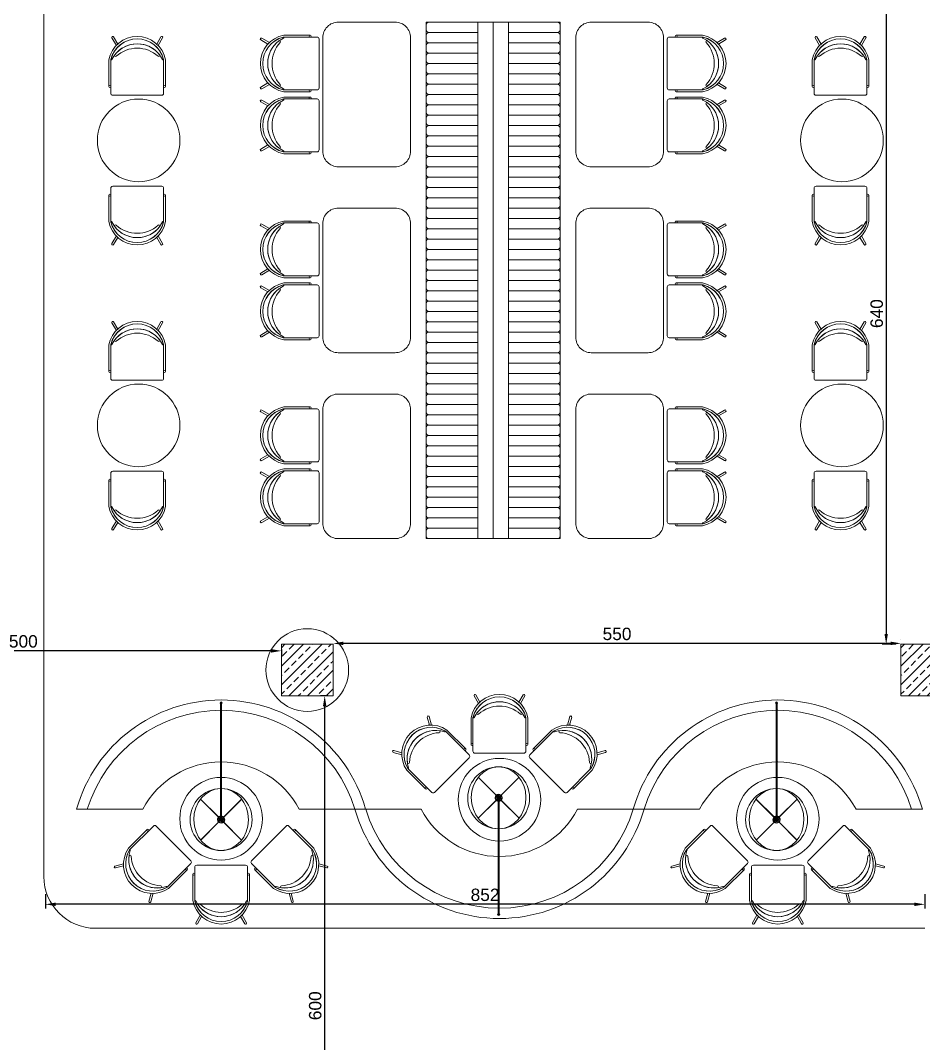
# Model space of a CAD drawing. Header units: millimetres. Extents: x 7998 to 72132, y -12523 to 5591.
# Drawn here: x 65615 to 66490, y -8906 to -7916 of the extents above; entities that cross this region are included whole.
import ezdxf

# ---------------------------------------------------------------- set-up
doc = ezdxf.new("R2010")
doc.units = ezdxf.units.MM
doc.layers.add('Xray_Column Scan', color=7, linetype='Continuous', lineweight=13, true_color=0x525252)
for name, color, linetype, lineweight in [('Xray_Concrete Arme Column', 8, 'Continuous', 35), ('Xray_Furniture Temporary', 23, 'Continuous', 15), ('Xray_Slab', 165, 'Continuous', 15)]:
    doc.layers.add(name, color=color, linetype=linetype, lineweight=lineweight)
doc.styles.get("Standard").update_dxf_attribs({"font": 'arial.ttf'})
doc.dimstyles.new('IC OLCU', dxfattribs={"dimtxt": 12, "dimasz": 10, "dimexe": 4, "dimexo": 5, "dimgap": 3, "dimtad": 1, "dimdec": 0, "dimtxsty": 'Standard', "dimcen": 5, "dimdle": 10, "dimclrd": 154, "dimclre": 154, "dimclrt": 151, "dimadec": 0, "dimazin": 0, "dimtfac": 1, "dimtdec": 0, "dimtmove": 0, "dimatfit": 3, "dimfxl": 1, "dimarcsym": 0})

# ---------------------------------------------------------------- blocks, each defined once
blk = doc.blocks.new('SANDALYEÜ')
at = {"layer": 'Xray_Furniture Temporary'}
for p, q in [((55232.1, 5077.6), (55182.1, 5077.6)), ((55180.1, 5075.6), (55180.1, 5041.3)), ((55234.1, 5075.6), (55234.1, 5041.3))]:
    blk.add_line(p, q, dxfattribs=at)
for points in [[(55178.1, 5068.6), (55178.1, 5041.6, 0.827586), (55236.1, 5041.6), (55236.1, 5068.6)], [(55185.8, 5026.8), (55181.3, 5019, 1), (55183, 5018), (55187.2, 5025.4)], [(55228.5, 5026.8), (55233, 5019, -1), (55231.3, 5018), (55227, 5025.4)]]:
    blk.add_lwpolyline(points, format="xyb", dxfattribs=at)
for points in [[(55234.1, 5041, 0.898684), (55233.1, 5041.2, -0.619296), (55181.2, 5041.2, 0.898684), (55180.2, 5041, 0.775257)], [(55185.7, 5037.8, 0.913533), (55184.2, 5036.4, 0.490973), (55230.1, 5036.4, 0.913533), (55228.6, 5037.8, -0.383369)]]:
    blk.add_lwpolyline(points, format="xyb", close=True, dxfattribs=at)
for centre in [(55179.1, 5068.6), (55235.1, 5068.6)]:
    blk.add_circle(centre, 1, dxfattribs=at)
for centre, radius, start, end in [((55182.1, 5075.6), 2, 90, 180), ((55232.1, 5075.6), 2, 0, 90), ((55207.1, 5047.9), 27.8, 193.7703, 346.2297)]:
    blk.add_arc(centre, radius, start, end, dxfattribs=at)
blk = doc.blocks.new('*D2714')
at = {"color": 154, "lineweight": -2, "transparency": 16777216}
for p, q in [((65639.38, -8761.74), (65639.38, -8775.71)), ((66491.01, -8761.97), (66491.01, -8775.71)), ((66481.01, -8771.71), (65649.38, -8771.71))]:
    blk.add_line(p, q, dxfattribs=at)
at = {"color": 154, "transparency": 16777216}
for points in [[(65649.38, -8770.05), (65649.38, -8773.38), (65639.38, -8771.71)], [(66481.01, -8770.05), (66481.01, -8773.38), (66491.01, -8771.71)]]:
    blk.add_solid(points, dxfattribs=at)
at = {"layer": 'Defpoints', "color": 0, "transparency": 16777216}
for p in [(65639.38, -8756.74), (66491.01, -8756.97), (65639.38, -8771.71)]:
    blk.add_point(p, dxfattribs=at)
at = {"color": 151, "lineweight": 0, "transparency": 16777216, "insert": (66065.2, -8762.59), "char_height": 12, "attachment_point": 5}
blk.add_mtext('852', dxfattribs=at)
blk = doc.blocks.new('*D2718')
at = {"color": 154, "lineweight": -2, "transparency": 16777216}
for p, q in [((66463.01, -7879.87), (66449.67, -7879.87)), ((66453.67, -7889.87), (66453.67, -8509.9)), ((66463.01, -8519.9), (66449.67, -8519.9))]:
    blk.add_line(p, q, dxfattribs=at)
at = {"color": 154, "transparency": 16777216}
for points in [[(66452.01, -7889.87), (66455.34, -7889.87), (66453.67, -7879.87)], [(66452.01, -8509.9), (66455.34, -8509.9), (66453.67, -8519.9)]]:
    blk.add_solid(points, dxfattribs=at)
at = {"layer": 'Defpoints', "color": 0, "transparency": 16777216}
for p in [(66468.01, -7879.87), (66453.67, -8519.9), (66468.01, -8519.9)]:
    blk.add_point(p, dxfattribs=at)
at = {"color": 151, "lineweight": 0, "transparency": 16777216, "insert": (66444.55, -8199.89), "char_height": 12, "attachment_point": 5, "rotation": 90}
blk.add_mtext('640', dxfattribs=at)
blk = doc.blocks.new('*D2719')
at = {"color": 154, "lineweight": -2, "transparency": 16777216}
for p, q in [((65918.01, -8514.9), (65918.01, -8515.13)), ((66468.01, -8514.9), (66468.01, -8515.13)), ((66458.01, -8519.13), (65928.01, -8519.13))]:
    blk.add_line(p, q, dxfattribs=at)
at = {"color": 154, "transparency": 16777216}
for points in [[(65928.01, -8517.46), (65928.01, -8520.8), (65918.01, -8519.13)], [(66458.01, -8517.46), (66458.01, -8520.8), (66468.01, -8519.13)]]:
    blk.add_solid(points, dxfattribs=at)
at = {"layer": 'Defpoints', "color": 0, "transparency": 16777216}
for p in [(65918.01, -8519.13), (65918.01, -8519.9), (66468.01, -8519.9)]:
    blk.add_point(p, dxfattribs=at)
at = {"color": 151, "lineweight": 0, "transparency": 16777216, "insert": (66193.01, -8510), "char_height": 12, "attachment_point": 5}
blk.add_mtext('550', dxfattribs=at)
blk = doc.blocks.new('*D2720')
at = {"color": 154, "lineweight": -2, "transparency": 16777216}
for p, q in [((65368.01, -8524.9), (65368.01, -8530.33)), ((65858.01, -8526.33), (65378.01, -8526.33)), ((65868.01, -8524.9), (65868.01, -8530.33))]:
    blk.add_line(p, q, dxfattribs=at)
at = {"color": 154, "transparency": 16777216}
for points in [[(65378.01, -8524.67), (65378.01, -8528), (65368.01, -8526.33)], [(65858.01, -8524.67), (65858.01, -8528), (65868.01, -8526.33)]]:
    blk.add_solid(points, dxfattribs=at)
at = {"layer": 'Defpoints', "color": 0, "transparency": 16777216}
for p in [(65368.01, -8519.9), (65368.01, -8526.33), (65868.01, -8519.9)]:
    blk.add_point(p, dxfattribs=at)
at = {"color": 151, "lineweight": 0, "transparency": 16777216, "insert": (65618.01, -8517.21), "char_height": 12, "attachment_point": 5}
blk.add_mtext('500', dxfattribs=at)
blk = doc.blocks.new('*D2721')
at = {"color": 154, "lineweight": -2, "transparency": 16777216}
for p, q in [((65913.01, -8569.9), (65905.87, -8569.9)), ((65909.87, -9159.9), (65909.87, -8579.9)), ((65913.01, -9169.9), (65905.87, -9169.9))]:
    blk.add_line(p, q, dxfattribs=at)
at = {"color": 154, "transparency": 16777216}
for points in [[(65908.2, -8579.9), (65911.54, -8579.9), (65909.87, -8569.9)], [(65908.2, -9159.9), (65911.54, -9159.9), (65909.87, -9169.9)]]:
    blk.add_solid(points, dxfattribs=at)
at = {"layer": 'Defpoints', "color": 0, "transparency": 16777216}
for p in [(65909.87, -8569.9), (65918.01, -8569.9), (65918.01, -9169.9)]:
    blk.add_point(p, dxfattribs=at)
at = {"color": 151, "lineweight": 0, "transparency": 16777216, "insert": (65900.74, -8869.9), "char_height": 12, "attachment_point": 5, "rotation": 90}
blk.add_mtext('600', dxfattribs=at)

msp = doc.modelspace()

# ---------------------------------------------------------------- hatches: boundary and pattern name
at = {"layer": 'Xray_Column Scan', "linetype": 'Continuous', "lineweight": 0}
h = msp.add_hatch(dxfattribs=at)
h.set_pattern_fill('ANSI33', color=256, scale=2)
h.set_pattern_definition([(45, (55633.489, -20356.314), (-8.980256, 8.980256), []), (45, (55642.469, -20356.314), (-8.980256, 8.980256), [6.35, -3.175])])
h.paths.add_polyline_path([(65868.01, -8569.9), (65868.01, -8519.9), (65918.01, -8519.9), (65918.01, -8569.9)])
h = msp.add_hatch(dxfattribs=at)
h.set_pattern_fill('ANSI33', color=256, scale=2)
h.set_pattern_definition([(45, (56233.489, -20356.314), (-8.980256, 8.980256), []), (45, (56242.469, -20356.314), (-8.980256, 8.980256), [6.35, -3.175])])
h.paths.add_polyline_path([(66468.01, -8569.9), (66468.01, -8519.9), (66518.01, -8519.9), (66518.01, -8569.9)])

# ---------------------------------------------------------------- linework, layer by layer
at = {"layer": 'Xray_Concrete Arme Column', "linetype": 'Continuous', "lineweight": 0}
for points in [[(65868.01, -8569.9), (65868.01, -8519.9), (65918.01, -8519.9), (65918.01, -8569.9), (65868.01, -8569.9)], [(65868.01, -8569.9), (65868.01, -8519.9), (65918.01, -8519.9), (65918.01, -8569.9), (65868.01, -8569.9)], [(66468.01, -8569.9), (66468.01, -8519.9), (66518.01, -8519.9), (66518.01, -8569.9), (66468.01, -8569.9)]]:
    msp.add_lwpolyline(points, dxfattribs=at)
at = {"layer": 'Xray_Furniture Temporary', "linetype": 'Continuous', "lineweight": 0}
for p, q in [((65809.07, -8576.6), (65809.07, -8689.6)), ((65810.07, -8576.6), (65810.07, -8689.6)), ((66347.02, -8576.6), (66347.02, -8689.6)), ((66348.02, -8576.6), (66348.02, -8689.6)), ((66058.52, -8648.77), (66075.89, -8666.14)), ((66058.61, -8648.67), (66075.99, -8666.04)), ((66098.12, -8648.68), (66080.75, -8666.05)), ((66098.21, -8648.77), (66080.84, -8666.14)), ((65807.01, -8687.25), (65789.64, -8669.89)), ((65807.1, -8687.16), (65789.74, -8669.79)), ((65812.05, -8687.16), (65829.41, -8669.8)), ((65812.14, -8687.26), (65829.51, -8669.89)), ((66075.8, -8670.99), (66058.43, -8688.36)), ((66075.89, -8671.09), (66058.53, -8688.46)), ((66076.26, -8668.61), (66076.49, -8668.61)), ((66076.66, -8667.82), (66076.46, -8667.72)), ((66076.46, -8669.5), (66076.66, -8669.4)), ((66077.04, -8667.28), (66076.88, -8667.13)), ((66076.88, -8670.1), (66077.04, -8669.94)), ((66077.48, -8666.71), (66077.57, -8666.91)), ((66077.48, -8670.51), (66077.57, -8670.31)), ((66077.86, -8781.65), (66077.86, -8668.65)), ((66078.36, -8666.73), (66078.36, -8666.51)), ((66078.86, -8781.65), (66078.86, -8668.65)), ((66079.16, -8666.91), (66079.25, -8666.71)), ((66079.16, -8670.31), (66079.25, -8670.51)), ((66079.69, -8667.28), (66079.85, -8667.13)), ((66079.85, -8670.1), (66079.69, -8669.94)), ((66080.06, -8667.82), (66080.27, -8667.72)), ((66080.27, -8669.5), (66080.06, -8669.4)), ((66080.24, -8668.61), (66080.46, -8668.61)), ((66080.84, -8671.09), (66098.21, -8688.45)), ((66080.93, -8670.99), (66098.3, -8688.36)), ((66344.95, -8687.25), (66327.58, -8669.89)), ((66345.05, -8687.16), (66327.68, -8669.79)), ((66349.99, -8687.16), (66367.36, -8669.8)), ((66350.08, -8687.26), (66367.45, -8669.89)), ((65789.73, -8709.48), (65807.1, -8692.11)), ((65789.82, -8709.58), (65807.19, -8692.21)), ((65807.47, -8689.64), (65807.7, -8689.64)), ((65807.67, -8688.75), (65807.87, -8688.85)), ((65807.87, -8690.43), (65807.67, -8690.53)), ((65808.09, -8688.15), (65808.25, -8688.31)), ((65808.25, -8690.97), (65808.09, -8691.12)), ((65808.69, -8687.74), (65808.78, -8687.94)), ((65808.69, -8691.54), (65808.78, -8691.34)), ((65809.57, -8691.51), (65809.57, -8691.74)), ((65810.37, -8687.94), (65810.46, -8687.74)), ((65810.37, -8691.34), (65810.46, -8691.54)), ((65811.06, -8688.15), (65810.9, -8688.31)), ((65810.9, -8690.97), (65811.06, -8691.12)), ((65811.48, -8688.75), (65811.27, -8688.85)), ((65811.27, -8690.43), (65811.48, -8690.53)), ((65811.45, -8689.64), (65811.67, -8689.64)), ((65829.33, -8709.57), (65811.96, -8692.2)), ((65829.42, -8709.48), (65812.05, -8692.11)), ((66327.67, -8709.48), (66345.04, -8692.11)), ((66327.77, -8709.58), (66345.14, -8692.21)), ((66345.42, -8689.64), (66345.64, -8689.64)), ((66345.61, -8688.75), (66345.82, -8688.85)), ((66345.82, -8690.43), (66345.61, -8690.53)), ((66346.03, -8688.15), (66346.19, -8688.31)), ((66346.19, -8690.97), (66346.03, -8691.12)), ((66346.63, -8687.74), (66346.72, -8687.94)), ((66346.63, -8691.54), (66346.72, -8691.34)), ((66347.52, -8691.51), (66347.52, -8691.74)), ((66348.31, -8687.94), (66348.4, -8687.74)), ((66348.31, -8691.34), (66348.4, -8691.54)), ((66349, -8688.15), (66348.84, -8688.31)), ((66348.84, -8690.97), (66349, -8691.12)), ((66349.42, -8688.75), (66349.22, -8688.85)), ((66349.22, -8690.43), (66349.42, -8690.53)), ((66349.39, -8689.64), (66349.62, -8689.64)), ((66367.27, -8709.57), (66349.9, -8692.2)), ((66367.36, -8709.48), (66350, -8692.11))]:
    msp.add_line(p, q, dxfattribs=at)
at = {"layer": 'Xray_Furniture Temporary', "lineweight": 0}
for points in [[(65978.06, -7917.71), (65923.06, -7917.71, 0.414214), (65908.06, -7932.71), (65908.06, -8042.71, 0.414214), (65923.06, -8057.71), (65978.06, -8057.71, 0.414214), (65993.06, -8042.71), (65993.06, -7932.71, 0.414214)], [(66011.06, -7927.71), (66058.06, -7927.71), (66058.06, -7917.71), (66011.06, -7917.71, 0.414214), (66008.06, -7920.71), (66008.06, -7924.71, 0.414214)], [(66135.06, -7927.71), (66088.06, -7927.71), (66088.06, -7917.71), (66135.06, -7917.71, -0.414214), (66138.06, -7920.71), (66138.06, -7924.71, -0.414214)], [(66168.06, -7917.71), (66223.06, -7917.71, -0.414214), (66238.06, -7932.71), (66238.06, -8042.71, -0.414214), (66223.06, -8057.71), (66168.06, -8057.71, -0.414214), (66153.06, -8042.71), (66153.06, -7932.71, -0.414214)], [(66011.06, -7937.71), (66058.06, -7937.71), (66058.06, -7927.71), (66011.06, -7927.71, 0.414214), (66008.06, -7930.71), (66008.06, -7934.71, 0.414214)], [(66135.06, -7937.71), (66088.06, -7937.71), (66088.06, -7927.71), (66135.06, -7927.71, -0.414214), (66138.06, -7930.71), (66138.06, -7934.71, -0.414214)], [(66011.06, -7947.71), (66058.06, -7947.71), (66058.06, -7937.71), (66011.06, -7937.71, 0.414214), (66008.06, -7940.71), (66008.06, -7944.71, 0.414214)], [(66135.06, -7947.71), (66088.06, -7947.71), (66088.06, -7937.71), (66135.06, -7937.71, -0.414214), (66138.06, -7940.71), (66138.06, -7944.71, -0.414214)], [(66011.06, -7957.71), (66058.06, -7957.71), (66058.06, -7947.71), (66011.06, -7947.71, 0.414214), (66008.06, -7950.71), (66008.06, -7954.71, 0.414214)], [(66135.06, -7957.71), (66088.06, -7957.71), (66088.06, -7947.71), (66135.06, -7947.71, -0.414214), (66138.06, -7950.71), (66138.06, -7954.71, -0.414214)], [(66011.06, -7967.71), (66058.06, -7967.71), (66058.06, -7957.71), (66011.06, -7957.71, 0.414214), (66008.06, -7960.71), (66008.06, -7964.71, 0.414214)], [(66135.06, -7967.71), (66088.06, -7967.71), (66088.06, -7957.71), (66135.06, -7957.71, -0.414214), (66138.06, -7960.71), (66138.06, -7964.71, -0.414214)], [(66011.06, -7977.71), (66058.06, -7977.71), (66058.06, -7967.71), (66011.06, -7967.71, 0.414214), (66008.06, -7970.71), (66008.06, -7974.71, 0.414214)], [(66135.06, -7977.71), (66088.06, -7977.71), (66088.06, -7967.71), (66135.06, -7967.71, -0.414214), (66138.06, -7970.71), (66138.06, -7974.71, -0.414214)], [(66011.06, -7987.71), (66058.06, -7987.71), (66058.06, -7977.71), (66011.06, -7977.71, 0.414214), (66008.06, -7980.71), (66008.06, -7984.71, 0.414214)], [(66135.06, -7987.71), (66088.06, -7987.71), (66088.06, -7977.71), (66135.06, -7977.71, -0.414214), (66138.06, -7980.71), (66138.06, -7984.71, -0.414214)], [(66011.06, -7997.71), (66058.06, -7997.71), (66058.06, -7987.71), (66011.06, -7987.71, 0.414214), (66008.06, -7990.71), (66008.06, -7994.71, 0.414214)], [(66135.06, -7997.71), (66088.06, -7997.71), (66088.06, -7987.71), (66135.06, -7987.71, -0.414214), (66138.06, -7990.71), (66138.06, -7994.71, -0.414214)], [(66011.06, -8007.71), (66058.06, -8007.71), (66058.06, -7997.71), (66011.06, -7997.71, 0.414214), (66008.06, -8000.71), (66008.06, -8004.71, 0.414214)], [(66135.06, -8007.71), (66088.06, -8007.71), (66088.06, -7997.71), (66135.06, -7997.71, -0.414214), (66138.06, -8000.71), (66138.06, -8004.71, -0.414214)], [(66011.06, -8017.71), (66058.06, -8017.71), (66058.06, -8007.71), (66011.06, -8007.71, 0.414214), (66008.06, -8010.71), (66008.06, -8014.71, 0.414214)], [(66135.06, -8017.71), (66088.06, -8017.71), (66088.06, -8007.71), (66135.06, -8007.71, -0.414214), (66138.06, -8010.71), (66138.06, -8014.71, -0.414214)], [(66011.06, -8027.71), (66058.06, -8027.71), (66058.06, -8017.71), (66011.06, -8017.71, 0.414214), (66008.06, -8020.71), (66008.06, -8024.71, 0.414214)], [(66135.06, -8027.71), (66088.06, -8027.71), (66088.06, -8017.71), (66135.06, -8017.71, -0.414214), (66138.06, -8020.71), (66138.06, -8024.71, -0.414214)], [(66011.06, -8037.71), (66058.06, -8037.71), (66058.06, -8027.71), (66011.06, -8027.71, 0.414214), (66008.06, -8030.71), (66008.06, -8034.71, 0.414214)], [(66135.06, -8037.71), (66088.06, -8037.71), (66088.06, -8027.71), (66135.06, -8027.71, -0.414214), (66138.06, -8030.71), (66138.06, -8034.71, -0.414214)], [(66011.06, -8047.71), (66058.06, -8047.71), (66058.06, -8037.71), (66011.06, -8037.71, 0.414214), (66008.06, -8040.71), (66008.06, -8044.71, 0.414214)], [(66135.06, -8047.71), (66088.06, -8047.71), (66088.06, -8037.71), (66135.06, -8037.71, -0.414214), (66138.06, -8040.71), (66138.06, -8044.71, -0.414214)], [(66011.06, -8057.71), (66058.06, -8057.71), (66058.06, -8047.71), (66011.06, -8047.71, 0.414214), (66008.06, -8050.71), (66008.06, -8054.71, 0.414214)], [(66135.06, -8057.71), (66088.06, -8057.71), (66088.06, -8047.71), (66135.06, -8047.71, -0.414214), (66138.06, -8050.71), (66138.06, -8054.71, -0.414214)], [(66011.06, -8067.71), (66058.06, -8067.71), (66058.06, -8057.71), (66011.06, -8057.71, 0.414214), (66008.06, -8060.71), (66008.06, -8064.71, 0.414214)], [(66135.06, -8067.71), (66088.06, -8067.71), (66088.06, -8057.71), (66135.06, -8057.71, -0.414214), (66138.06, -8060.71), (66138.06, -8064.71, -0.414214)], [(66011.06, -8077.71), (66058.06, -8077.71), (66058.06, -8067.71), (66011.06, -8067.71, 0.414214), (66008.06, -8070.71), (66008.06, -8074.71, 0.414214)], [(66135.06, -8077.71), (66088.06, -8077.71), (66088.06, -8067.71), (66135.06, -8067.71, -0.414214), (66138.06, -8070.71), (66138.06, -8074.71, -0.414214)], [(66011.06, -8087.71), (66058.06, -8087.71), (66058.06, -8077.71), (66011.06, -8077.71, 0.414214), (66008.06, -8080.71), (66008.06, -8084.71, 0.414214)], [(66135.06, -8087.71), (66088.06, -8087.71), (66088.06, -8077.71), (66135.06, -8077.71, -0.414214), (66138.06, -8080.71), (66138.06, -8084.71, -0.414214)], [(66011.06, -8097.71), (66058.06, -8097.71), (66058.06, -8087.71), (66011.06, -8087.71, 0.414214), (66008.06, -8090.71), (66008.06, -8094.71, 0.414214)], [(66135.06, -8097.71), (66088.06, -8097.71), (66088.06, -8087.71), (66135.06, -8087.71, -0.414214), (66138.06, -8090.71), (66138.06, -8094.71, -0.414214)], [(65978.06, -8097.71), (65923.06, -8097.71, 0.414214), (65908.06, -8112.71), (65908.06, -8222.71, 0.414214), (65923.06, -8237.71), (65978.06, -8237.71, 0.414214), (65993.06, -8222.71), (65993.06, -8112.71, 0.414214)], [(66011.06, -8107.71), (66058.06, -8107.71), (66058.06, -8097.71), (66011.06, -8097.71, 0.414214), (66008.06, -8100.71), (66008.06, -8104.71, 0.414214)], [(66135.06, -8107.71), (66088.06, -8107.71), (66088.06, -8097.71), (66135.06, -8097.71, -0.414214), (66138.06, -8100.71), (66138.06, -8104.71, -0.414214)], [(66168.06, -8097.71), (66223.06, -8097.71, -0.414214), (66238.06, -8112.71), (66238.06, -8222.71, -0.414214), (66223.06, -8237.71), (66168.06, -8237.71, -0.414214), (66153.06, -8222.71), (66153.06, -8112.71, -0.414214)], [(66011.06, -8117.71), (66058.06, -8117.71), (66058.06, -8107.71), (66011.06, -8107.71, 0.414214), (66008.06, -8110.71), (66008.06, -8114.71, 0.414214)], [(66135.06, -8117.71), (66088.06, -8117.71), (66088.06, -8107.71), (66135.06, -8107.71, -0.414214), (66138.06, -8110.71), (66138.06, -8114.71, -0.414214)], [(66011.06, -8127.71), (66058.06, -8127.71), (66058.06, -8117.71), (66011.06, -8117.71, 0.414214), (66008.06, -8120.71), (66008.06, -8124.71, 0.414214)], [(66135.06, -8127.71), (66088.06, -8127.71), (66088.06, -8117.71), (66135.06, -8117.71, -0.414214), (66138.06, -8120.71), (66138.06, -8124.71, -0.414214)], [(66011.06, -8137.71), (66058.06, -8137.71), (66058.06, -8127.71), (66011.06, -8127.71, 0.414214), (66008.06, -8130.71), (66008.06, -8134.71, 0.414214)], [(66135.06, -8137.71), (66088.06, -8137.71), (66088.06, -8127.71), (66135.06, -8127.71, -0.414214), (66138.06, -8130.71), (66138.06, -8134.71, -0.414214)], [(66011.06, -8147.71), (66058.06, -8147.71), (66058.06, -8137.71), (66011.06, -8137.71, 0.414214), (66008.06, -8140.71), (66008.06, -8144.71, 0.414214)], [(66135.06, -8147.71), (66088.06, -8147.71), (66088.06, -8137.71), (66135.06, -8137.71, -0.414214), (66138.06, -8140.71), (66138.06, -8144.71, -0.414214)], [(66011.06, -8157.71), (66058.06, -8157.71), (66058.06, -8147.71), (66011.06, -8147.71, 0.414214), (66008.06, -8150.71), (66008.06, -8154.71, 0.414214)], [(66135.06, -8157.71), (66088.06, -8157.71), (66088.06, -8147.71), (66135.06, -8147.71, -0.414214), (66138.06, -8150.71), (66138.06, -8154.71, -0.414214)], [(66011.06, -8167.71), (66058.06, -8167.71), (66058.06, -8157.71), (66011.06, -8157.71, 0.414214), (66008.06, -8160.71), (66008.06, -8164.71, 0.414214)], [(66135.06, -8167.71), (66088.06, -8167.71), (66088.06, -8157.71), (66135.06, -8157.71, -0.414214), (66138.06, -8160.71), (66138.06, -8164.71, -0.414214)], [(66011.06, -8177.71), (66058.06, -8177.71), (66058.06, -8167.71), (66011.06, -8167.71, 0.414214), (66008.06, -8170.71), (66008.06, -8174.71, 0.414214)], [(66135.06, -8177.71), (66088.06, -8177.71), (66088.06, -8167.71), (66135.06, -8167.71, -0.414214), (66138.06, -8170.71), (66138.06, -8174.71, -0.414214)], [(66011.06, -8187.71), (66058.06, -8187.71), (66058.06, -8177.71), (66011.06, -8177.71, 0.414214), (66008.06, -8180.71), (66008.06, -8184.71, 0.414214)], [(66135.06, -8187.71), (66088.06, -8187.71), (66088.06, -8177.71), (66135.06, -8177.71, -0.414214), (66138.06, -8180.71), (66138.06, -8184.71, -0.414214)], [(66011.06, -8197.71), (66058.06, -8197.71), (66058.06, -8187.71), (66011.06, -8187.71, 0.414214), (66008.06, -8190.71), (66008.06, -8194.71, 0.414214)], [(66135.06, -8197.71), (66088.06, -8197.71), (66088.06, -8187.71), (66135.06, -8187.71, -0.414214), (66138.06, -8190.71), (66138.06, -8194.71, -0.414214)], [(66011.06, -8207.71), (66058.06, -8207.71), (66058.06, -8197.71), (66011.06, -8197.71, 0.414214), (66008.06, -8200.71), (66008.06, -8204.71, 0.414214)], [(66135.06, -8207.71), (66088.06, -8207.71), (66088.06, -8197.71), (66135.06, -8197.71, -0.414214), (66138.06, -8200.71), (66138.06, -8204.71, -0.414214)], [(66011.06, -8217.71), (66058.06, -8217.71), (66058.06, -8207.71), (66011.06, -8207.71, 0.414214), (66008.06, -8210.71), (66008.06, -8214.71, 0.414214)], [(66135.06, -8217.71), (66088.06, -8217.71), (66088.06, -8207.71), (66135.06, -8207.71, -0.414214), (66138.06, -8210.71), (66138.06, -8214.71, -0.414214)], [(66011.06, -8227.71), (66058.06, -8227.71), (66058.06, -8217.71), (66011.06, -8217.71, 0.414214), (66008.06, -8220.71), (66008.06, -8224.71, 0.414214)], [(66135.06, -8227.71), (66088.06, -8227.71), (66088.06, -8217.71), (66135.06, -8217.71, -0.414214), (66138.06, -8220.71), (66138.06, -8224.71, -0.414214)], [(66011.06, -8237.71), (66058.06, -8237.71), (66058.06, -8227.71), (66011.06, -8227.71, 0.414214), (66008.06, -8230.71), (66008.06, -8234.71, 0.414214)], [(66135.06, -8237.71), (66088.06, -8237.71), (66088.06, -8227.71), (66135.06, -8227.71, -0.414214), (66138.06, -8230.71), (66138.06, -8234.71, -0.414214)], [(66011.06, -8247.71), (66058.06, -8247.71), (66058.06, -8237.71), (66011.06, -8237.71, 0.414214), (66008.06, -8240.71), (66008.06, -8244.71, 0.414214)], [(66135.06, -8247.71), (66088.06, -8247.71), (66088.06, -8237.71), (66135.06, -8237.71, -0.414214), (66138.06, -8240.71), (66138.06, -8244.71, -0.414214)], [(66011.06, -8257.71), (66058.06, -8257.71), (66058.06, -8247.71), (66011.06, -8247.71, 0.414214), (66008.06, -8250.71), (66008.06, -8254.71, 0.414214)], [(66135.06, -8257.71), (66088.06, -8257.71), (66088.06, -8247.71), (66135.06, -8247.71, -0.414214), (66138.06, -8250.71), (66138.06, -8254.71, -0.414214)], [(66011.06, -8267.71), (66058.06, -8267.71), (66058.06, -8257.71), (66011.06, -8257.71, 0.414214), (66008.06, -8260.71), (66008.06, -8264.71, 0.414214)], [(66135.06, -8267.71), (66088.06, -8267.71), (66088.06, -8257.71), (66135.06, -8257.71, -0.414214), (66138.06, -8260.71), (66138.06, -8264.71, -0.414214)], [(66011.06, -8277.71), (66058.06, -8277.71), (66058.06, -8267.71), (66011.06, -8267.71, 0.414214), (66008.06, -8270.71), (66008.06, -8274.71, 0.414214)], [(66135.06, -8277.71), (66088.06, -8277.71), (66088.06, -8267.71), (66135.06, -8267.71, -0.414214), (66138.06, -8270.71), (66138.06, -8274.71, -0.414214)], [(65978.06, -8277.71), (65923.06, -8277.71, 0.414214), (65908.06, -8292.71), (65908.06, -8402.71, 0.414214), (65923.06, -8417.71), (65978.06, -8417.71, 0.414214), (65993.06, -8402.71), (65993.06, -8292.71, 0.414214)], [(66011.06, -8287.71), (66058.06, -8287.71), (66058.06, -8277.71), (66011.06, -8277.71, 0.414214), (66008.06, -8280.71), (66008.06, -8284.71, 0.414214)], [(66135.06, -8287.71), (66088.06, -8287.71), (66088.06, -8277.71), (66135.06, -8277.71, -0.414214), (66138.06, -8280.71), (66138.06, -8284.71, -0.414214)], [(66168.06, -8277.71), (66223.06, -8277.71, -0.414214), (66238.06, -8292.71), (66238.06, -8402.71, -0.414214), (66223.06, -8417.71), (66168.06, -8417.71, -0.414214), (66153.06, -8402.71), (66153.06, -8292.71, -0.414214)], [(66011.06, -8297.71), (66058.06, -8297.71), (66058.06, -8287.71), (66011.06, -8287.71, 0.414214), (66008.06, -8290.71), (66008.06, -8294.71, 0.414214)], [(66135.06, -8297.71), (66088.06, -8297.71), (66088.06, -8287.71), (66135.06, -8287.71, -0.414214), (66138.06, -8290.71), (66138.06, -8294.71, -0.414214)], [(66011.06, -8307.71), (66058.06, -8307.71), (66058.06, -8297.71), (66011.06, -8297.71, 0.414214), (66008.06, -8300.71), (66008.06, -8304.71, 0.414214)], [(66135.06, -8307.71), (66088.06, -8307.71), (66088.06, -8297.71), (66135.06, -8297.71, -0.414214), (66138.06, -8300.71), (66138.06, -8304.71, -0.414214)], [(66011.06, -8317.71), (66058.06, -8317.71), (66058.06, -8307.71), (66011.06, -8307.71, 0.414214), (66008.06, -8310.71), (66008.06, -8314.71, 0.414214)], [(66135.06, -8317.71), (66088.06, -8317.71), (66088.06, -8307.71), (66135.06, -8307.71, -0.414214), (66138.06, -8310.71), (66138.06, -8314.71, -0.414214)], [(66011.06, -8327.71), (66058.06, -8327.71), (66058.06, -8317.71), (66011.06, -8317.71, 0.414214), (66008.06, -8320.71), (66008.06, -8324.71, 0.414214)], [(66135.06, -8327.71), (66088.06, -8327.71), (66088.06, -8317.71), (66135.06, -8317.71, -0.414214), (66138.06, -8320.71), (66138.06, -8324.71, -0.414214)], [(66011.06, -8337.71), (66058.06, -8337.71), (66058.06, -8327.71), (66011.06, -8327.71, 0.414214), (66008.06, -8330.71), (66008.06, -8334.71, 0.414214)], [(66135.06, -8337.71), (66088.06, -8337.71), (66088.06, -8327.71), (66135.06, -8327.71, -0.414214), (66138.06, -8330.71), (66138.06, -8334.71, -0.414214)], [(66011.06, -8347.71), (66058.06, -8347.71), (66058.06, -8337.71), (66011.06, -8337.71, 0.414214), (66008.06, -8340.71), (66008.06, -8344.71, 0.414214)], [(66135.06, -8347.71), (66088.06, -8347.71), (66088.06, -8337.71), (66135.06, -8337.71, -0.414214), (66138.06, -8340.71), (66138.06, -8344.71, -0.414214)], [(66011.06, -8357.71), (66058.06, -8357.71), (66058.06, -8347.71), (66011.06, -8347.71, 0.414214), (66008.06, -8350.71), (66008.06, -8354.71, 0.414214)], [(66135.06, -8357.71), (66088.06, -8357.71), (66088.06, -8347.71), (66135.06, -8347.71, -0.414214), (66138.06, -8350.71), (66138.06, -8354.71, -0.414214)], [(66011.06, -8367.71), (66058.06, -8367.71), (66058.06, -8357.71), (66011.06, -8357.71, 0.414214), (66008.06, -8360.71), (66008.06, -8364.71, 0.414214)], [(66135.06, -8367.71), (66088.06, -8367.71), (66088.06, -8357.71), (66135.06, -8357.71, -0.414214), (66138.06, -8360.71), (66138.06, -8364.71, -0.414214)], [(66011.06, -8377.71), (66058.06, -8377.71), (66058.06, -8367.71), (66011.06, -8367.71, 0.414214), (66008.06, -8370.71), (66008.06, -8374.71, 0.414214)], [(66135.06, -8377.71), (66088.06, -8377.71), (66088.06, -8367.71), (66135.06, -8367.71, -0.414214), (66138.06, -8370.71), (66138.06, -8374.71, -0.414214)], [(66011.06, -8387.71), (66058.06, -8387.71), (66058.06, -8377.71), (66011.06, -8377.71, 0.414214), (66008.06, -8380.71), (66008.06, -8384.71, 0.414214)], [(66135.06, -8387.71), (66088.06, -8387.71), (66088.06, -8377.71), (66135.06, -8377.71, -0.414214), (66138.06, -8380.71), (66138.06, -8384.71, -0.414214)], [(66011.06, -8397.71), (66058.06, -8397.71), (66058.06, -8387.71), (66011.06, -8387.71, 0.414214), (66008.06, -8390.71), (66008.06, -8394.71, 0.414214)], [(66135.06, -8397.71), (66088.06, -8397.71), (66088.06, -8387.71), (66135.06, -8387.71, -0.414214), (66138.06, -8390.71), (66138.06, -8394.71, -0.414214)], [(66011.06, -8407.71), (66058.06, -8407.71), (66058.06, -8397.71), (66011.06, -8397.71, 0.414214), (66008.06, -8400.71), (66008.06, -8404.71, 0.414214)], [(66135.06, -8407.71), (66088.06, -8407.71), (66088.06, -8397.71), (66135.06, -8397.71, -0.414214), (66138.06, -8400.71), (66138.06, -8404.71, -0.414214)], [(66011.06, -8417.71), (66058.06, -8417.71), (66058.06, -8407.71), (66011.06, -8407.71, 0.414214), (66008.06, -8410.71), (66008.06, -8414.71, 0.414214)], [(66135.06, -8417.71), (66088.06, -8417.71), (66088.06, -8407.71), (66135.06, -8407.71, -0.414214), (66138.06, -8410.71), (66138.06, -8414.71, -0.414214)]]:
    msp.add_lwpolyline(points, format="xyb", close=True, dxfattribs=at)
for points in [[(66008.06, -8417.71), (66073.06, -8417.71), (66073.06, -7917.71), (66008.06, -7917.71)], [(66058.06, -8417.71), (66073.06, -8417.71), (66073.06, -7917.71), (66058.06, -7917.71)], [(66138.06, -8417.71), (66073.06, -8417.71), (66073.06, -7917.71), (66138.06, -7917.71)], [(66088.06, -8417.71), (66073.06, -8417.71), (66073.06, -7917.71), (66088.06, -7917.71)]]:
    msp.add_lwpolyline(points, close=True, dxfattribs=at)
at = {"layer": 'Xray_Furniture Temporary', "linetype": 'Continuous', "lineweight": 0}
for points in [[(65733.84, -8679.67, -0.604423), (65885.31, -8679.67), (65949.57, -8679.67, 0.755536), (65669.57, -8679.67)], [(66272.99, -8679.67, -0.604423), (66424.45, -8679.67), (66488.72, -8679.67, 0.755536), (66208.72, -8679.67)], [(66154.88, -8679.67, -0.604423), (66003.41, -8679.67), (65939.15, -8679.67, 0.755536), (66219.15, -8679.67)]]:
    msp.add_lwpolyline(points, format="xyb", close=True, dxfattribs=at)
for centre in [(65729.71, -8032.14), (66410.84, -8032.14), (65729.71, -8308.05), (66410.84, -8308.05), (66079.15, -8670.44), (65809.57, -8688.89), (66348.72, -8688.89)]:
    msp.add_circle(centre, 40, dxfattribs=at)
at = {"layer": 'Xray_Furniture Temporary', "lineweight": 0, "transparency": 33554610}
msp.add_circle((65893.01, -8544.9), 40, dxfattribs=at)
at = {"layer": 'Xray_Furniture Temporary', "linetype": 'Continuous', "lineweight": 0}
for centre, radius, start, end in [((65809.57, -8576.64), 1, 2.5074, 177.4926), ((65809.57, -8576.56), 1, 182.51361, 240.03182), ((65809.57, -8576.65), 0.503, 5.85308, 174.14692), ((65809.57, -8576.56), 1, 299.96818, 357.48639), ((66347.52, -8576.64), 1, 2.5074, 177.4926), ((66347.52, -8576.56), 1, 182.51361, 240.03182), ((66347.52, -8576.65), 0.503, 5.85308, 174.14692), ((66347.52, -8576.56), 1, 299.96818, 357.48639), ((65809.57, -8719.43), 135.54, 17.05957, 162.94043), ((66348.72, -8719.43), 135.54, 17.05957, 162.94043), ((66078.36, -8668.61), 30, 270.95497, 269.04503), ((65809.57, -8689.64), 30, 90.95497, 89.04503), ((66078.36, -8668.61), 3.5, 278.21321, 261.78679), ((66078.36, -8668.61), 3.03, 279.50697, 260.49303), ((66347.52, -8689.64), 30, 90.95497, 89.04503), ((66078.36, -8668.61), 2.1, 155, 180), ((66078.36, -8668.61), 2.1, 205, 225), ((66078.36, -8668.61), 1.88, 180, 205), ((66078.36, -8668.61), 1.88, 135, 155), ((66078.36, -8668.61), 1.68, 287.34758, 252.65242), ((66078.36, -8668.61), 2.1, 115, 135), ((66078.36, -8668.61), 1.88, 225, 245), ((66078.36, -8668.61), 1.29, 292.75051, 247.24949), ((66078.36, -8668.61), 0.946, 301.90532, 238.09468), ((66078.36, -8668.61), 2.1, 245, 256.22659), ((66078.36, -8668.61), 1.88, 90, 115), ((66078.36, -8668.61), 0.502, 355.49062, 184.50938), ((66078.36, -8668.61), 2.1, 65, 90), ((66078.36, -8668.61), 1.88, 285.4575, 295), ((66078.36, -8668.61), 1.88, 45, 65), ((66078.36, -8668.61), 2.1, 295, 315), ((66078.36, -8668.61), 1.88, 315, 335), ((66078.36, -8668.61), 2.1, 25, 45), ((66078.36, -8668.61), 1.88, 0, 25), ((66078.36, -8668.61), 2.1, 335, 0), ((66079.15, -8639.9), 135.54, 197.05957, 342.94043), ((65809.57, -8689.64), 3.5, 98.21321, 81.78679), ((65809.57, -8689.64), 3.03, 99.50697, 80.49303), ((65809.57, -8689.64), 2.1, 180, 205), ((65809.57, -8689.64), 2.1, 135, 155), ((65809.57, -8689.64), 1.88, 155, 180), ((65809.57, -8689.64), 1.88, 205, 225), ((65809.57, -8689.64), 1.68, 107.34758, 72.65242), ((65809.57, -8689.64), 2.1, 225, 245), ((65809.57, -8689.64), 1.88, 115, 135), ((65809.57, -8689.64), 1.29, 112.75051, 67.24949), ((65809.57, -8689.64), 0.946, 121.90532, 58.09468), ((65809.57, -8689.64), 2.1, 103.77341, 115), ((65809.57, -8689.64), 1.88, 245, 270), ((65809.57, -8689.64), 0.502, 175.49062, 4.50938), ((65809.57, -8689.64), 2.1, 270, 295), ((65809.57, -8689.64), 1.88, 65, 74.5425), ((65809.57, -8689.64), 1.88, 295, 315), ((65809.57, -8689.64), 2.1, 45, 65), ((65809.57, -8689.64), 1.88, 25, 45), ((65809.57, -8689.64), 2.1, 315, 335), ((65809.57, -8689.64), 1.88, 335, 0), ((65809.57, -8689.64), 2.1, 0, 25), ((66347.52, -8689.64), 3.5, 98.21321, 81.78679), ((66347.52, -8689.64), 3.03, 99.50697, 80.49303), ((66347.52, -8689.64), 2.1, 180, 205), ((66347.52, -8689.64), 2.1, 135, 155), ((66347.52, -8689.64), 1.88, 155, 180), ((66347.52, -8689.64), 1.88, 205, 225), ((66347.52, -8689.64), 1.68, 107.34758, 72.65242), ((66347.52, -8689.64), 2.1, 225, 245), ((66347.52, -8689.64), 1.88, 115, 135), ((66347.52, -8689.64), 1.29, 112.75051, 67.24949), ((66347.52, -8689.64), 0.946, 121.90532, 58.09468), ((66347.52, -8689.64), 2.1, 103.77341, 115), ((66347.52, -8689.64), 1.88, 245, 270), ((66347.52, -8689.64), 0.502, 175.49062, 4.50938), ((66347.52, -8689.64), 2.1, 270, 295), ((66347.52, -8689.64), 1.88, 65, 74.5425), ((66347.52, -8689.64), 1.88, 295, 315), ((66347.52, -8689.64), 2.1, 45, 65), ((66347.52, -8689.64), 1.88, 25, 45), ((66347.52, -8689.64), 2.1, 315, 335), ((66347.52, -8689.64), 1.88, 335, 0), ((66347.52, -8689.64), 2.1, 0, 25), ((66078.36, -8781.69), 1, 119.96818, 177.48639), ((66078.36, -8781.6), 1, 182.5074, 357.4926), ((66078.36, -8781.6), 0.503, 185.85308, 354.14692), ((66078.36, -8781.69), 1, 2.51361, 60.03182)]:
    msp.add_arc(centre, radius, start, end, dxfattribs=at)
msp.add_ellipse((66078.36, -8668.61), major_axis=(0, -30), ratio=0.882006, start_param=0.018899, end_param=6.264287, dxfattribs=at)
at = {"layer": 'Xray_Furniture Temporary', "linetype": 'Continuous', "lineweight": 0, "extrusion": (0, 0, -1)}
for centre in [(65809.57, -8689.64), (66347.52, -8689.64)]:
    msp.add_ellipse(centre, major_axis=(0, 30), ratio=0.882006, start_param=0.018899, end_param=6.264287, dxfattribs=at)
at = {"layer": 'Xray_Slab', "linetype": 'Continuous', "lineweight": 0}
msp.add_lwpolyline([(65918.01, -7879.87), (65637.89, -7879.87), (65637.97, -8744.93, 0.414188), (65687.97, -8794.93), (66491.01, -8794.9)], format="xyb", dxfattribs=at)

# ---------------------------------------------------------------- block references
at = {"layer": 'Xray_Furniture Temporary', "linetype": 'Continuous', "lineweight": 0}
for p, xscale, yscale, zscale, rotation in [((13376.76, -3173.44), -0.9482758620689629, 0.9482758620689653, 0.9482758620689653, 179.9999440428496), ((61089.5, -60309.3), -0.9482758620689659, 0.9482758620689659, 0.9482758620689659, 270), ((71056.63, -60309.3), 0.9482758620689659, 0.9482758620689659, 0.9482758620689659, 90.00000000000001), ((14057.89, -3173.44), -0.9482758620689626, 0.9482758620689653, 0.9482758620689653, 179.9999440428496), ((61089.5, 44333.89), 0.9482758620689659, 0.9482758620689659, 0.9482758620689659, 270), ((71056.63, 44333.89), -0.9482758620689659, 0.9482758620689659, 0.9482758620689659, 90), ((13376.75, -12891.45), 0.9482758620689627, 0.9482758620689627, 0.9482758620689627, 359.9999440428494), ((14057.88, -12891.45), 0.9482758620689625, 0.9482758620689625, 0.9482758620689625, 359.9999440428494), ((61089.5, -60489.3), -0.9482758620689659, 0.9482758620689659, 0.9482758620689659, 270), ((71056.63, -60489.3), 0.9482758620689659, 0.9482758620689659, 0.9482758620689659, 90.00000000000001), ((61089.5, 44153.89), 0.9482758620689659, 0.9482758620689659, 0.9482758620689659, 270), ((71056.63, 44153.89), -0.9482758620689659, 0.9482758620689659, 0.9482758620689659, 90), ((13376.76, -3449.35), -0.9482758620689627, 0.9482758620689653, 0.9482758620689653, 179.9999440428496), ((14057.89, -3449.35), -0.9482758620689625, 0.9482758620689653, 0.9482758620689653, 179.9999440428496), ((61089.5, -60669.3), -0.9482758620689659, 0.9482758620689659, 0.9482758620689659, 270), ((71056.63, -60669.3), 0.9482758620689659, 0.9482758620689659, 0.9482758620689659, 90.00000000000001), ((13376.75, -13167.36), 0.9482758620689626, 0.9482758620689626, 0.9482758620689626, 359.9999440428494), ((61089.5, 43973.89), 0.9482758620689659, 0.9482758620689659, 0.9482758620689659, 270), ((71056.63, 43973.89), -0.9482758620689659, 0.9482758620689659, 0.9482758620689659, 90), ((14057.88, -13167.36), 0.9482758620689624, 0.9482758620689624, 0.9482758620689624, 359.9999440428494), ((13727.55, -3810.44), -0.9482758620689659, 0.9482758620689659, 0.9482758620689659, 180), ((99646.46, 31776.24), 0.9482758620689659, 0.9482758620689659, 0.9482758620689659, 225.0000000000001), ((32511.83, 31776.24), -0.9482758620689659, 0.9482758620689659, 0.9482758620689659, 134.9999999999999), ((99376.89, -49135.57), -0.9482758620689659, 0.9482758620689659, 0.9482758620689659, 314.9999999999998), ((32242.26, -49135.57), 0.9482758620689659, 0.9482758620689659, 0.9482758620689659, 45.00000000000016), ((99916.04, -49135.57), -0.9482758620689661, 0.9482758620689659, 0.9482758620689659, 314.9999999999999), ((32781.4, -49135.57), 0.9482758620689659, 0.9482758620689659, 0.9482758620689659, 45.00000000000016)]:
    msp.add_blockref('SANDALYEÜ', p, dxfattribs=dict(at, xscale=xscale, yscale=yscale, zscale=zscale, rotation=rotation))
at = {"layer": 'Xray_Furniture Temporary', "linetype": 'Continuous', "lineweight": 0, "xscale": -0.9482758620689659, "yscale": 0.9482758620689659, "zscale": 0.9482758620689659}
for p in [(118161.17, -13548.9), (118700.32, -13548.9)]:
    msp.add_blockref('SANDALYEÜ', p, dxfattribs=at)

# ---------------------------------------------------------------- dimensions: what is measured, and where the dimension line sits
at = {"lineweight": 0}
for base, p1, p2, picture, middle in [((66453.67, -8519.9), (66468.01, -7879.87), (66468.01, -8519.9), '*D2718', (66444.55, -8199.89)), ((65909.87, -8569.9), (65918.01, -9169.9), (65918.01, -8569.9), '*D2721', (65900.74, -8869.9))]:
    dim = msp.add_linear_dim(base=base, p1=p1, p2=p2, angle=90, dimstyle='IC OLCU', dxfattribs=at)
    dim.commit()
    dim.dimension.update_dxf_attribs({"geometry": picture, "text_midpoint": middle})
for base, p1, p2, picture, middle in [((65918.01, -8519.13), (66468.01, -8519.9), (65918.01, -8519.9), '*D2719', (66193.01, -8510)), ((65368.01, -8526.33), (65868.01, -8519.9), (65368.01, -8519.9), '*D2720', (65618.01, -8517.21)), ((65639.38, -8771.71), (66491.01, -8756.97), (65639.38, -8756.74), '*D2714', (66065.2, -8762.59))]:
    dim = msp.add_linear_dim(base=base, p1=p1, p2=p2, dimstyle='IC OLCU', dxfattribs=at)
    dim.commit()
    dim.dimension.update_dxf_attribs({"geometry": picture, "text_midpoint": middle})

doc.saveas('drawing.dxf')
